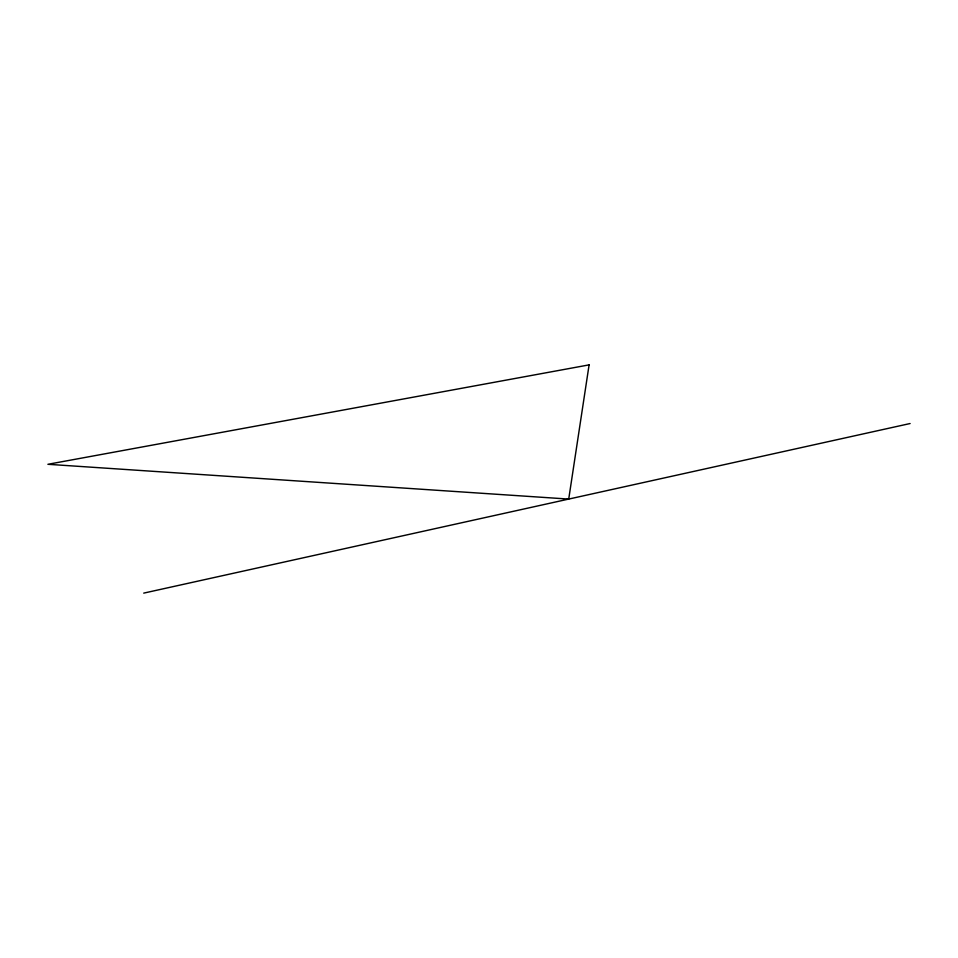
<?xml version="1.0" encoding="UTF-8"?>
<svg xmlns="http://www.w3.org/2000/svg" width="958" height="958" viewBox="0 0 958 958"><rect width="100%" height="100%" fill="white"/><g stroke="black" fill="none" stroke-linecap="round" stroke-linejoin="round"><path stroke-width="1.44" d="M143.724 593.122L910.1 423.532M589.098 364.878L568.717 499.082L47.9 464.295L589.098 364.878"/></g></svg>
